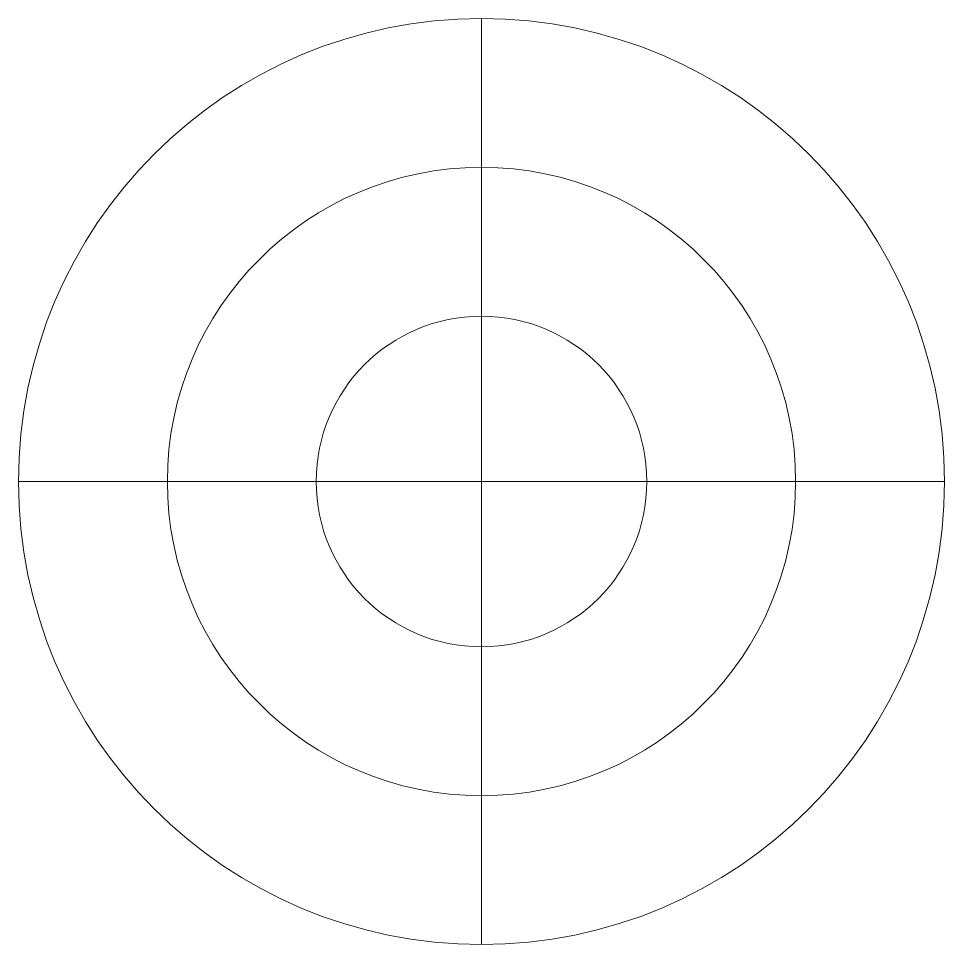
# Model space of a CAD drawing. Header units: millimetres. Extents: x -280 to 280, y -280 to 280.
import ezdxf

# ---------------------------------------------------------------- set-up
doc = ezdxf.new("R2010")
doc.units = ezdxf.units.MM
doc.layers.add('M-HVAC', color=7, linetype='Continuous', lineweight=20, true_color=0x507a7a)

# ---------------------------------------------------------------- blocks, each defined once
blk = doc.blocks.new('206_PLUMBING_HVAC_SYMBOLS_ROUND_SUPPLY_DIFFUSER')
at = {"layer": 'M-HVAC'}
for points in [[(0, 0), (0, 280)], [(0, 0), (-280, 0)], [(0, 0), (280, 0)], [(0, 0), (0, -280)]]:
    blk.add_lwpolyline(points, dxfattribs=at)
for radius in [280, 190, 100]:
    blk.add_circle((0, 0), radius, dxfattribs=at)

msp = doc.modelspace()

# ---------------------------------------------------------------- block references
msp.add_blockref('206_PLUMBING_HVAC_SYMBOLS_ROUND_SUPPLY_DIFFUSER', (0, 0))

doc.saveas('drawing.dxf')
